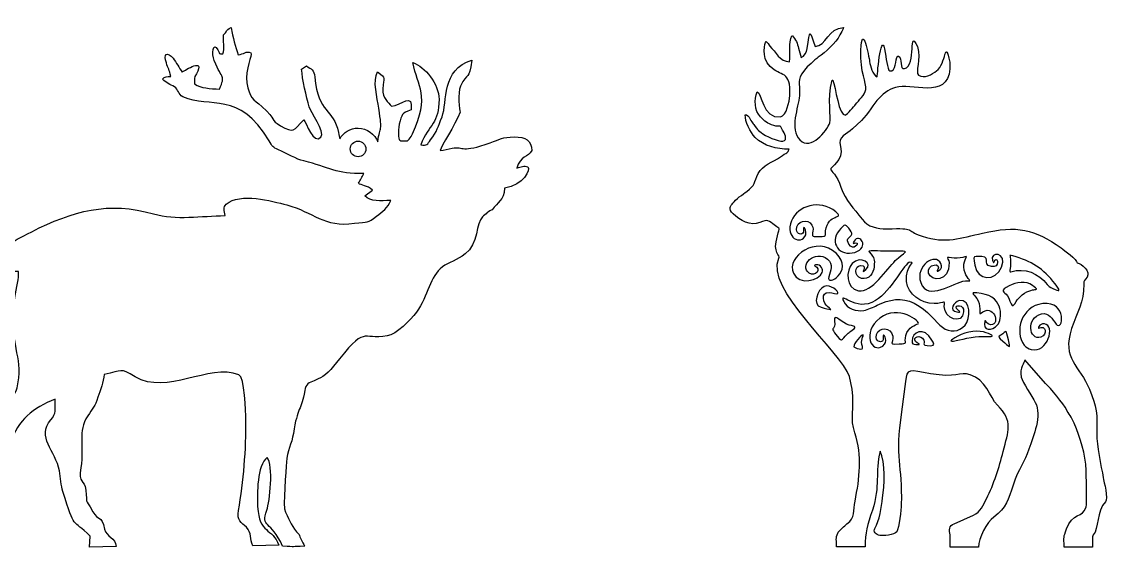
# Model space of a CAD drawing. Header units: centimetres. Extents: x -1 to 124, y -94 to 8.
# Drawn here: x 101.7 to 122.59, y -32.86 to -22.74 of the extents above; entities that cross this region are included whole.
import ezdxf

# ---------------------------------------------------------------- set-up
doc = ezdxf.new("R2010")
doc.units = ezdxf.units.CM
doc.header["$MEASUREMENT"] = 0
doc.layers.add('layer 1', color=7, linetype='Continuous')

msp = doc.modelspace()

# ---------------------------------------------------------------- linework, layer by layer
at = {"layer": 'layer 1', "color": 250}
for points, knots in [([(117.66881, -29.81221), (117.71249, -30.20928), (117.62323, -30.37399), (117.71725, -30.65716), (117.71725, -30.65716), (117.8634, -31.09738), (117.81103, -31.528), (117.72203, -31.97076), (117.72203, -31.97076), (117.68552, -32.15243), (117.7328, -32.28959), (117.56745, -32.40846), (117.56745, -32.40846), (117.52946, -32.43577), (117.40807, -32.548), (117.38847, -32.58711), (117.38847, -32.58711), (117.34827, -32.66724), (117.36649, -32.74663), (117.36638, -32.85041), (117.36638, -32.85041), (117.36638, -32.85041), (117.91464, -32.85098), (117.91464, -32.85098), (117.91464, -32.85098), (117.91493, -32.57777), (117.96114, -32.42373), (118.05477, -32.14378), (118.05477, -32.14378), (118.2122, -31.6731), (118.10046, -31.42143), (118.20392, -31.00919), (118.20392, -31.00919), (118.30725, -31.21622), (118.28842, -31.68803), (118.2523, -31.90348), (118.2523, -31.90348), (118.22119, -32.08912), (118.20105, -32.33818), (118.10373, -32.49535), (118.10373, -32.49535), (118.06684, -32.55492), (118.12587, -32.6224), (118.19606, -32.63112), (118.19606, -32.63112), (118.26464, -32.63964), (118.4764, -32.62182), (118.52289, -32.55746), (118.52289, -32.55746), (118.57022, -32.49192), (118.6069, -32.11634), (118.60975, -32.03335), (118.60975, -32.03335), (118.63669, -31.24913), (118.47522, -31.16614), (118.61778, -30.25107), (118.61778, -30.25107), (118.61778, -30.25107), (118.69237, -29.66528), (118.69237, -29.66528), (118.69237, -29.66528), (118.71324, -29.40826), (118.76336, -29.44215), (119.17342, -29.51777), (119.17342, -29.51777), (119.65788, -29.6071), (119.73222, -29.47687), (119.93787, -29.53707), (119.93787, -29.53707), (120.23899, -29.62523), (120.30579, -29.96771), (120.4613, -30.1235), (120.4613, -30.1235), (120.76906, -30.43179), (120.66897, -30.62273), (120.57134, -31.01166), (120.57134, -31.01166), (120.49323, -31.32286), (120.39361, -31.63717), (120.2498, -31.92406), (120.2498, -31.92406), (120.18851, -32.04633), (120.13178, -32.17402), (120.00287, -32.23833), (120.00287, -32.23833), (120.00287, -32.23833), (119.62661, -32.40444), (119.62661, -32.40444), (119.62661, -32.40444), (119.5311, -32.44389), (119.52668, -32.52478), (119.54893, -32.61941), (119.54893, -32.61941), (119.54893, -32.61941), (119.54868, -32.85269), (119.54868, -32.85269), (119.54868, -32.85269), (119.54868, -32.85269), (120.09694, -32.85327), (120.09694, -32.85327), (120.09694, -32.85327), (120.09712, -32.68582), (120.25809, -32.37152), (120.39123, -32.27574), (120.39123, -32.27574), (120.63335, -32.10151), (120.66958, -31.935), (120.76178, -31.65941), (120.76178, -31.65941), (120.86692, -31.34517), (120.98194, -31.21612), (121.06459, -30.96901), (121.06459, -30.96901), (121.15237, -30.7066), (121.32023, -30.33222), (121.18884, -30.06874), (121.18884, -30.06874), (121.12972, -29.9502), (120.94098, -29.68355), (120.91809, -29.58126), (120.91809, -29.58126), (120.87679, -29.39667), (120.98505, -29.31428), (120.98656, -29.25357), (120.98656, -29.25357), (120.98656, -29.25357), (121.3865, -29.70511), (121.3865, -29.70511), (121.3865, -29.70511), (121.46946, -29.78835), (121.7398, -30.11089), (121.78672, -30.20506), (121.78672, -30.20506), (121.82951, -30.29094), (121.88462, -30.34975), (121.93441, -30.47039), (121.93441, -30.47039), (122.05448, -30.76124), (122.15582, -31.05806), (122.16773, -31.3772), (122.16773, -31.3772), (122.16846, -31.39677), (122.17725, -32.04518), (122.167, -32.08025), (122.167, -32.08025), (122.10324, -32.29846), (121.89784, -32.18431), (121.79048, -32.50538), (121.79048, -32.50538), (121.72184, -32.68064), (121.74196, -32.63205), (121.74173, -32.85499), (121.74173, -32.85499), (121.74173, -32.85499), (122.29, -32.85556), (122.29, -32.85556), (122.29, -32.85556), (122.29005, -32.80882), (122.27419, -32.64474), (122.30206, -32.61692), (122.30206, -32.61692), (122.4157, -32.50358), (122.3575, -32.16101), (122.53702, -31.98196), (122.53702, -31.98196), (122.59143, -31.92768), (122.50974, -31.5977), (122.49434, -31.51321), (122.49434, -31.51321), (122.45449, -31.29451), (122.36702, -30.88599), (122.37191, -30.68053), (122.37191, -30.68053), (122.38127, -30.28743), (122.374, -30.16335), (122.23102, -29.81699), (122.23102, -29.81699), (122.04414, -29.3643), (121.68914, -29.23658), (121.88699, -28.64489), (121.88699, -28.64489), (121.99252, -28.32933), (122.1218, -28.15014), (122.12217, -27.79408), (122.12217, -27.79408), (122.12226, -27.7067), (122.1302, -27.73291), (122.18396, -27.65847), (122.18396, -27.65847), (122.25766, -27.55641), (122.07797, -27.38699), (121.99312, -27.38692), (121.99312, -27.38692), (121.99318, -27.32077), (121.74338, -27.13883), (121.68517, -27.09674), (121.68517, -27.09674), (121.1703, -26.7245), (120.83392, -26.66399), (120.175, -26.81147), (120.175, -26.81147), (119.75406, -26.9057), (119.46596, -27.02251), (119.01589, -26.87192), (119.01589, -26.87192), (118.64858, -26.74903), (118.92947, -26.71337), (118.33171, -26.72937), (118.33171, -26.72937), (118.15717, -26.73404), (117.96392, -26.6923), (117.85719, -26.54386), (117.85719, -26.54386), (117.69324, -26.31587), (117.54411, -26.20744), (117.45092, -25.92672), (117.45092, -25.92672), (117.37789, -25.70674), (117.25635, -25.59921), (117.25399, -25.5935), (117.25399, -25.5935), (117.23254, -25.54159), (117.51854, -25.41633), (117.43942, -25.14349), (117.43942, -25.14349), (117.3829, -24.94857), (117.56794, -24.91058), (117.67404, -24.80456), (117.67404, -24.80456), (117.67404, -24.80456), (117.84683, -24.64439), (117.84683, -24.64439), (117.84683, -24.64439), (117.97389, -24.51745), (118.07744, -24.32179), (118.1802, -24.21921), (118.1802, -24.21921), (118.29878, -24.10084), (118.38621, -24.02763), (118.56268, -23.9976), (118.56268, -23.9976), (118.88099, -23.94342), (119.59507, -24.26203), (119.54343, -23.52375), (119.54343, -23.52375), (119.45094, -23.04301), (119.47546, -23.55701), (119.29048, -23.69), (119.29048, -23.69), (119.20074, -23.75453), (119.05389, -23.84837), (118.94516, -23.76981), (118.94516, -23.76981), (118.86649, -23.71297), (119.00603, -23.47665), (118.92106, -23.22092), (118.92106, -23.22092), (118.73855, -22.83443), (118.91183, -23.59034), (118.67401, -23.64618), (118.67401, -23.64618), (118.57216, -23.6701), (118.64433, -23.44174), (118.55713, -23.40554), (118.55713, -23.40554), (118.55713, -23.40554), (118.54481, -23.40553), (118.54481, -23.40553), (118.54481, -23.40553), (118.49127, -23.45897), (118.51731, -23.71917), (118.39038, -23.68906), (118.39038, -23.68906), (118.33988, -23.67708), (118.31349, -23.39222), (118.30443, -23.33744), (118.30443, -23.33744), (118.22805, -22.85654), (118.15025, -23.72583), (118.1495, -23.80691), (118.1495, -23.80691), (118.06077, -23.75443), (118.01367, -23.60544), (118.00215, -23.50981), (118.00215, -23.50981), (117.98979, -23.40707), (117.85613, -22.74347), (117.83592, -23.29378), (117.83592, -23.29378), (117.82024, -23.72049), (117.94337, -23.91933), (117.92761, -24.04626), (117.92761, -24.04626), (117.9131, -24.16316), (117.79436, -24.24683), (117.73002, -24.33592), (117.73002, -24.33592), (117.70629, -24.36879), (117.56856, -24.53221), (117.53869, -24.53923), (117.53869, -24.53923), (117.40436, -24.57079), (117.35469, -23.99099), (117.29279, -23.86676), (117.29279, -23.86676), (117.29279, -23.86676), (117.28046, -23.86675), (117.28046, -23.86675), (117.28046, -23.86675), (117.18436, -24.24948), (117.27003, -24.58643), (117.23645, -24.68691), (117.23645, -24.68691), (117.18223, -24.84916), (116.87217, -25.22931), (116.66274, -25.01934), (116.66274, -25.01934), (116.45401, -24.81007), (116.6378, -24.38146), (116.65129, -24.16828), (116.65129, -24.16828), (116.66908, -23.8871), (116.58852, -23.8993), (116.75046, -23.67501), (116.75046, -23.67501), (116.79945, -23.60715), (116.94676, -23.47825), (117.01581, -23.42861), (117.01581, -23.42861), (117.15885, -23.32577), (117.34985, -23.15604), (117.42933, -22.99734), (117.42933, -22.99734), (117.44909, -22.95789), (117.49723, -22.9012), (117.4973, -22.85557), (117.4973, -22.85557), (117.21424, -22.85524), (117.16311, -23.21904), (116.95438, -23.21886), (116.95438, -23.21886), (116.84705, -22.89604), (116.85919, -22.88433), (116.80021, -23.26187), (116.80021, -23.26187), (116.78916, -23.33256), (116.75457, -23.40176), (116.68906, -23.43443), (116.68906, -23.43443), (116.68906, -23.43443), (116.63376, -23.25553), (116.63376, -23.25553), (116.63376, -23.25553), (116.61501, -23.16134), (116.58457, -23.0828), (116.51687, -23.01488), (116.51687, -23.01488), (116.51687, -23.01488), (116.50454, -23.01487), (116.50454, -23.01487), (116.50454, -23.01487), (116.4364, -23.15069), (116.49257, -23.35673), (116.46086, -23.51437), (116.46086, -23.51437), (116.27699, -23.51405), (116.19526, -23.32222), (116.08511, -23.21178), (116.08511, -23.21178), (116.07082, -23.19746), (116.02746, -23.1254), (116.01121, -23.12537), (116.01121, -23.12537), (115.99464, -23.14191), (115.9013, -23.41627), (116.09085, -23.60647), (116.09085, -23.60647), (116.28781, -23.80412), (116.49443, -23.67037), (116.46634, -24.16808), (116.46634, -24.16808), (116.46089, -24.26454), (116.40692, -24.56028), (116.28712, -24.57492), (116.28712, -24.57492), (115.93493, -24.61797), (115.93633, -24.09358), (115.83758, -24.09341), (115.83758, -24.09341), (115.7864, -24.24625), (115.78329, -24.45261), (115.90488, -24.57452), (115.90488, -24.57452), (115.99137, -24.66125), (116.03474, -24.70019), (116.15748, -24.74129), (116.15748, -24.74129), (116.2903, -24.78577), (116.26578, -24.699), (116.33002, -24.82781), (116.33002, -24.82781), (116.35556, -24.87902), (116.44103, -25.02673), (116.33596, -25.04367), (116.33596, -25.04367), (116.25679, -25.05644), (115.97871, -24.93869), (115.9169, -24.87672), (115.9169, -24.87672), (115.88634, -24.84607), (115.8504, -24.82628), (115.82452, -24.79028), (115.82452, -24.79028), (115.7612, -24.70223), (115.75978, -24.72218), (115.70141, -24.60514), (115.70141, -24.60514), (115.69105, -24.58438), (115.6349, -24.51138), (115.609, -24.5372), (115.609, -24.5372), (115.60879, -24.66259), (115.70135, -24.87053), (115.79967, -24.96909), (115.79967, -24.96909), (115.97041, -25.14027), (116.21621, -25.19755), (116.45378, -25.19808), (116.45378, -25.19808), (116.43271, -25.27168), (116.41044, -25.25662), (116.28632, -25.34579), (116.28632, -25.34579), (116.14595, -25.44666), (115.94394, -25.49968), (115.86058, -25.66605), (115.86058, -25.66605), (115.77606, -25.83474), (115.80861, -25.88857), (115.63828, -26.01116), (115.63828, -26.01116), (115.56976, -26.06048), (115.41893, -26.16919), (115.37294, -26.2329), (115.37294, -26.2329), (115.33289, -26.28841), (115.27644, -26.33987), (115.37889, -26.44259), (115.37889, -26.44259), (115.50132, -26.56534), (115.71617, -26.68166), (115.89043, -26.60964), (115.89043, -26.60964), (116.05601, -26.5412), (116.04514, -26.56519), (116.19246, -26.67163), (116.19246, -26.67163), (116.27678, -26.73254), (116.27864, -26.69396), (116.22924, -26.86284), (116.22924, -26.86284), (116.12828, -27.20803), (116.29038, -27.23318), (116.25962, -27.29458), (116.25962, -27.29458), (115.97029, -27.87203), (117.45479, -29.09321), (117.61357, -29.57164), (117.61357, -29.57164), (117.61357, -29.57164), (117.66881, -29.81221), (117.66881, -29.81221)], [0, 0, 0, 0, 0.00840336, 0.00840336, 0.00840336, 0.00840336, 0.01680672, 0.01680672, 0.01680672, 0.01680672, 0.02521008, 0.02521008, 0.02521008, 0.02521008, 0.03361345, 0.03361345, 0.03361345, 0.03361345, 0.04201681, 0.04201681, 0.04201681, 0.04201681, 0.05042017, 0.05042017, 0.05042017, 0.05042017, 0.05882353, 0.05882353, 0.05882353, 0.05882353, 0.06722689, 0.06722689, 0.06722689, 0.06722689, 0.07563025, 0.07563025, 0.07563025, 0.07563025, 0.08403361, 0.08403361, 0.08403361, 0.08403361, 0.09243697, 0.09243697, 0.09243697, 0.09243697, 0.10084034, 0.10084034, 0.10084034, 0.10084034, 0.1092437, 0.1092437, 0.1092437, 0.1092437, 0.11764706, 0.11764706, 0.11764706, 0.11764706, 0.12605042, 0.12605042, 0.12605042, 0.12605042, 0.13445378, 0.13445378, 0.13445378, 0.13445378, 0.14285714, 0.14285714, 0.14285714, 0.14285714, 0.1512605, 0.1512605, 0.1512605, 0.1512605, 0.15966387, 0.15966387, 0.15966387, 0.15966387, 0.16806723, 0.16806723, 0.16806723, 0.16806723, 0.17647059, 0.17647059, 0.17647059, 0.17647059, 0.18487395, 0.18487395, 0.18487395, 0.18487395, 0.19327731, 0.19327731, 0.19327731, 0.19327731, 0.20168067, 0.20168067, 0.20168067, 0.20168067, 0.21008403, 0.21008403, 0.21008403, 0.21008403, 0.21848739, 0.21848739, 0.21848739, 0.21848739, 0.22689076, 0.22689076, 0.22689076, 0.22689076, 0.23529412, 0.23529412, 0.23529412, 0.23529412, 0.24369748, 0.24369748, 0.24369748, 0.24369748, 0.25210084, 0.25210084, 0.25210084, 0.25210084, 0.2605042, 0.2605042, 0.2605042, 0.2605042, 0.26890756, 0.26890756, 0.26890756, 0.26890756, 0.27731092, 0.27731092, 0.27731092, 0.27731092, 0.28571429, 0.28571429, 0.28571429, 0.28571429, 0.29411765, 0.29411765, 0.29411765, 0.29411765, 0.30252101, 0.30252101, 0.30252101, 0.30252101, 0.31092437, 0.31092437, 0.31092437, 0.31092437, 0.31932773, 0.31932773, 0.31932773, 0.31932773, 0.32773109, 0.32773109, 0.32773109, 0.32773109, 0.33613445, 0.33613445, 0.33613445, 0.33613445, 0.34453782, 0.34453782, 0.34453782, 0.34453782, 0.35294118, 0.35294118, 0.35294118, 0.35294118, 0.36134454, 0.36134454, 0.36134454, 0.36134454, 0.3697479, 0.3697479, 0.3697479, 0.3697479, 0.37815126, 0.37815126, 0.37815126, 0.37815126, 0.38655462, 0.38655462, 0.38655462, 0.38655462, 0.39495798, 0.39495798, 0.39495798, 0.39495798, 0.40336134, 0.40336134, 0.40336134, 0.40336134, 0.41176471, 0.41176471, 0.41176471, 0.41176471, 0.42016807, 0.42016807, 0.42016807, 0.42016807, 0.42857143, 0.42857143, 0.42857143, 0.42857143, 0.43697479, 0.43697479, 0.43697479, 0.43697479, 0.44537815, 0.44537815, 0.44537815, 0.44537815, 0.45378151, 0.45378151, 0.45378151, 0.45378151, 0.46218487, 0.46218487, 0.46218487, 0.46218487, 0.47058824, 0.47058824, 0.47058824, 0.47058824, 0.4789916, 0.4789916, 0.4789916, 0.4789916, 0.48739496, 0.48739496, 0.48739496, 0.48739496, 0.49579832, 0.49579832, 0.49579832, 0.49579832, 0.50420168, 0.50420168, 0.50420168, 0.50420168, 0.51260504, 0.51260504, 0.51260504, 0.51260504, 0.5210084, 0.5210084, 0.5210084, 0.5210084, 0.52941176, 0.52941176, 0.52941176, 0.52941176, 0.53781513, 0.53781513, 0.53781513, 0.53781513, 0.54621849, 0.54621849, 0.54621849, 0.54621849, 0.55462185, 0.55462185, 0.55462185, 0.55462185, 0.56302521, 0.56302521, 0.56302521, 0.56302521, 0.57142857, 0.57142857, 0.57142857, 0.57142857, 0.57983193, 0.57983193, 0.57983193, 0.57983193, 0.58823529, 0.58823529, 0.58823529, 0.58823529, 0.59663866, 0.59663866, 0.59663866, 0.59663866, 0.60504202, 0.60504202, 0.60504202, 0.60504202, 0.61344538, 0.61344538, 0.61344538, 0.61344538, 0.62184874, 0.62184874, 0.62184874, 0.62184874, 0.6302521, 0.6302521, 0.6302521, 0.6302521, 0.63865546, 0.63865546, 0.63865546, 0.63865546, 0.64705882, 0.64705882, 0.64705882, 0.64705882, 0.65546218, 0.65546218, 0.65546218, 0.65546218, 0.66386555, 0.66386555, 0.66386555, 0.66386555, 0.67226891, 0.67226891, 0.67226891, 0.67226891, 0.68067227, 0.68067227, 0.68067227, 0.68067227, 0.68907563, 0.68907563, 0.68907563, 0.68907563, 0.69747899, 0.69747899, 0.69747899, 0.69747899, 0.70588235, 0.70588235, 0.70588235, 0.70588235, 0.71428571, 0.71428571, 0.71428571, 0.71428571, 0.72268908, 0.72268908, 0.72268908, 0.72268908, 0.73109244, 0.73109244, 0.73109244, 0.73109244, 0.7394958, 0.7394958, 0.7394958, 0.7394958, 0.74789916, 0.74789916, 0.74789916, 0.74789916, 0.75630252, 0.75630252, 0.75630252, 0.75630252, 0.76470588, 0.76470588, 0.76470588, 0.76470588, 0.77310924, 0.77310924, 0.77310924, 0.77310924, 0.78151261, 0.78151261, 0.78151261, 0.78151261, 0.78991597, 0.78991597, 0.78991597, 0.78991597, 0.79831933, 0.79831933, 0.79831933, 0.79831933, 0.80672269, 0.80672269, 0.80672269, 0.80672269, 0.81512605, 0.81512605, 0.81512605, 0.81512605, 0.82352941, 0.82352941, 0.82352941, 0.82352941, 0.83193277, 0.83193277, 0.83193277, 0.83193277, 0.84033613, 0.84033613, 0.84033613, 0.84033613, 0.8487395, 0.8487395, 0.8487395, 0.8487395, 0.85714286, 0.85714286, 0.85714286, 0.85714286, 0.86554622, 0.86554622, 0.86554622, 0.86554622, 0.87394958, 0.87394958, 0.87394958, 0.87394958, 0.88235294, 0.88235294, 0.88235294, 0.88235294, 0.8907563, 0.8907563, 0.8907563, 0.8907563, 0.89915966, 0.89915966, 0.89915966, 0.89915966, 0.90756303, 0.90756303, 0.90756303, 0.90756303, 0.91596639, 0.91596639, 0.91596639, 0.91596639, 0.92436975, 0.92436975, 0.92436975, 0.92436975, 0.93277311, 0.93277311, 0.93277311, 0.93277311, 0.94117647, 0.94117647, 0.94117647, 0.94117647, 0.94957983, 0.94957983, 0.94957983, 0.94957983, 0.95798319, 0.95798319, 0.95798319, 0.95798319, 0.96638655, 0.96638655, 0.96638655, 0.96638655, 0.97478992, 0.97478992, 0.97478992, 0.97478992, 0.98319328, 0.98319328, 0.98319328, 0.98319328, 1, 1, 1, 1]), ([(101.89106, -26.78474), (101.4565, -27.0048), (101.27778, -27.07038), (101.23747, -27.60244), (101.23747, -27.60244), (101.45151, -27.60059), (101.48791, -27.53502), (101.63533, -27.55354), (101.63533, -27.55354), (101.66059, -27.81756), (101.44497, -28.17548), (101.57617, -28.94963), (101.57617, -28.94963), (101.61385, -29.18035), (101.67301, -29.3499), (101.64191, -29.59809), (101.64191, -29.59809), (101.59782, -29.95002), (101.57048, -29.8697), (101.36742, -30.08614), (101.36742, -30.08614), (101.18228, -30.28342), (100.90441, -30.18303), (100.98126, -30.82391), (100.98126, -30.82391), (100.99545, -30.94224), (100.98895, -31.06289), (100.98927, -31.18209), (100.98927, -31.18209), (100.99194, -32.2492), (100.76425, -31.71313), (100.83704, -32.49546), (100.83704, -32.49546), (100.83704, -32.49546), (101.01589, -32.49714), (101.01589, -32.49714), (101.01589, -32.49714), (100.99492, -32.80874), (101.08475, -32.80926), (101.32701, -32.82181), (101.32701, -32.82181), (101.64686, -32.83837), (101.45283, -32.73025), (101.40854, -32.53313), (101.40854, -32.53313), (101.37359, -32.37769), (101.33062, -32.37392), (101.23747, -32.30089), (101.23747, -32.30089), (101.24845, -31.7346), (101.30513, -31.37473), (101.47997, -30.84852), (101.47997, -30.84852), (101.62581, -30.40944), (101.91473, -30.17381), (102.34304, -30.00942), (102.34304, -30.00942), (102.33542, -30.22451), (102.37062, -30.27165), (102.25862, -30.4028), (102.25862, -30.4028), (101.9754, -30.73445), (102.34841, -31.00164), (102.42401, -31.38724), (102.42401, -31.38724), (102.44854, -31.51206), (102.45431, -31.67351), (102.48974, -31.78655), (102.48974, -31.78655), (102.72992, -32.55229), (102.66098, -32.28783), (103.01659, -32.6444), (103.01659, -32.6444), (103.01659, -32.6444), (103.00337, -32.85556), (103.00337, -32.85556), (103.00337, -32.85556), (103.00337, -32.85556), (103.51595, -32.84538), (103.51595, -32.84538), (103.51595, -32.84538), (103.50473, -32.66861), (103.32788, -32.65956), (103.29277, -32.50676), (103.29277, -32.50676), (103.22855, -32.22722), (103.16474, -32.35428), (103.06614, -32.17623), (103.06614, -32.17623), (102.89514, -31.86751), (102.96417, -32.06288), (102.92994, -31.75729), (102.92994, -31.75729), (102.90556, -31.54028), (102.78363, -31.63992), (102.83398, -31.32896), (102.83398, -31.32896), (102.90799, -30.87142), (102.76393, -30.64554), (102.96681, -30.32993), (102.96681, -30.32993), (103.05932, -30.18603), (103.10911, -30.14867), (103.16402, -29.97014), (103.16402, -29.97014), (103.2049, -29.83739), (103.27673, -29.67281), (103.2813, -29.53107), (103.2813, -29.53107), (103.64983, -29.46502), (103.57287, -29.39367), (103.88207, -29.57773), (103.88207, -29.57773), (104.48918, -29.93914), (105.29511, -29.31953), (105.87516, -29.53652), (105.87516, -29.53652), (105.98867, -29.57901), (106.00422, -30.2573), (106.00703, -30.40216), (106.00703, -30.40216), (106.01814, -30.97676), (105.96238, -31.59242), (105.86538, -32.15186), (105.86538, -32.15186), (105.83235, -32.34218), (105.92694, -32.38098), (106.0189, -32.47245), (106.0189, -32.47245), (106.12746, -32.58046), (106.07613, -32.70445), (106.13963, -32.82806), (106.13963, -32.82806), (106.13963, -32.82806), (106.64371, -32.81604), (106.64371, -32.81604), (106.64371, -32.81604), (106.51769, -32.47551), (106.26177, -32.60963), (106.23454, -32.0741), (106.23454, -32.0741), (106.22196, -31.82668), (106.2226, -31.28476), (106.41812, -31.12814), (106.41812, -31.12814), (106.54403, -31.28006), (106.46633, -31.9901), (106.41203, -32.14184), (106.41203, -32.14184), (106.28798, -32.48842), (106.48979, -32.32986), (106.71522, -32.83464), (106.71522, -32.83464), (106.98586, -32.85797), (106.86497, -32.84474), (107.14098, -32.8372), (107.14098, -32.8372), (107.13777, -32.83432), (107.03276, -32.64264), (107.03227, -32.61065), (107.03227, -32.61065), (106.88682, -32.46969), (106.86439, -32.35581), (106.77037, -32.18513), (106.77037, -32.18513), (106.70969, -32.07498), (106.78432, -31.37048), (106.79138, -31.21841), (106.79138, -31.21841), (106.8014, -31.00252), (106.88982, -30.87177), (106.92157, -30.66518), (106.92157, -30.66518), (106.99941, -30.15909), (107.07709, -30.22339), (107.13938, -29.84268), (107.13938, -29.84268), (107.1809, -29.58871), (107.40344, -29.74536), (107.69308, -29.37411), (107.69308, -29.37411), (108.34062, -28.54449), (108.21591, -28.88021), (108.72827, -28.79178), (108.72827, -28.79178), (108.90776, -28.76081), (109.16942, -28.48951), (109.28703, -28.33211), (109.28703, -28.33211), (109.51991, -28.02042), (109.5454, -27.63996), (109.79007, -27.4607), (109.79007, -27.4607), (109.90639, -27.37549), (110.06776, -27.33132), (110.2277, -27.21147), (110.2277, -27.21147), (110.47942, -27.02268), (110.43284, -26.60934), (110.55662, -26.50031), (110.55662, -26.50031), (110.61578, -26.44829), (110.6844, -26.3779), (110.74765, -26.36395), (110.74765, -26.36395), (110.84611, -26.20938), (110.97398, -26.18648), (110.98374, -25.94685), (110.98374, -25.94685), (111.35876, -25.88592), (111.48566, -25.58915), (111.43091, -25.53728), (111.43091, -25.53728), (111.35419, -25.5016), (111.30032, -25.54297), (111.22047, -25.55892), (111.22047, -25.55892), (111.281, -25.32179), (111.44253, -25.35867), (111.50562, -25.22158), (111.50562, -25.22158), (111.50554, -25.03015), (111.38153, -24.95992), (111.17229, -24.96064), (111.17229, -24.96064), (110.93179, -24.96145), (110.8978, -25.00377), (110.70765, -25.07312), (110.70765, -25.07312), (110.14833, -25.27706), (110.20709, -25.13949), (109.97589, -25.17741), (109.97589, -25.17741), (109.89436, -25.1908), (109.82775, -25.21693), (109.74349, -25.22014), (109.74349, -25.22014), (109.76469, -25.13805), (110.02633, -24.74444), (110.12805, -24.48478), (110.12805, -24.48478), (110.11458, -24.45784), (110.08027, -24.10888), (110.13663, -23.98222), (110.13663, -23.98222), (110.26682, -23.68953), (110.30105, -23.90173), (110.35564, -23.48599), (110.35564, -23.48599), (109.76244, -23.65339), (109.89, -24.29118), (109.78053, -24.57336), (109.78053, -24.57336), (109.70346, -24.77203), (109.68898, -24.84708), (109.55799, -25.01884), (109.55799, -25.01884), (109.49746, -25.09821), (109.49762, -25.1407), (109.37104, -25.11168), (109.37104, -25.11168), (109.53296, -24.71093), (109.72451, -24.69853), (109.72361, -24.2369), (109.72361, -24.2369), (109.72303, -23.93724), (109.44915, -23.61263), (109.21921, -23.52968), (109.21921, -23.52968), (109.30619, -24.00362), (109.55879, -24.15361), (109.21456, -24.89835), (109.21456, -24.89835), (109.17127, -24.99207), (109.17143, -24.97307), (109.11788, -25.03688), (109.11788, -25.03688), (108.98961, -25.03351), (108.95337, -25.06053), (108.94392, -24.94541), (108.94392, -24.94541), (108.93694, -24.86036), (108.9383, -24.79133), (108.95907, -24.71734), (108.95907, -24.71734), (109.01414, -24.52125), (108.9957, -24.50795), (109.18409, -24.43948), (109.18409, -24.43948), (109.23354, -24.09381), (109.00143, -24.35169), (108.80884, -24.37158), (108.80884, -24.37158), (108.75072, -24.28661), (108.63191, -24.22568), (108.64281, -24.03408), (108.64281, -24.03408), (108.65556, -23.80826), (108.72113, -23.84056), (108.54196, -23.70693), (108.54196, -23.70693), (108.43879, -23.87367), (108.53827, -24.2159), (108.56617, -24.4091), (108.56617, -24.4091), (108.63771, -24.9056), (108.59006, -24.71009), (108.54461, -25.05821), (108.54461, -25.05821), (108.48947, -24.90235), (108.34086, -24.79071), (108.16613, -24.79071), (108.16613, -24.79071), (108.01461, -24.79071), (107.88272, -24.87467), (107.81441, -24.99859), (107.81441, -24.99859), (107.80451, -24.96882), (107.79776, -24.93023), (107.7868, -24.87326), (107.7868, -24.87326), (107.69852, -24.4143), (107.3973, -24.51803), (107.3349, -23.80994), (107.3349, -23.80994), (107.32224, -23.66596), (107.26732, -23.65899), (107.17746, -23.59509), (107.17746, -23.59509), (107.17746, -23.59509), (107.0811, -23.65722), (107.0811, -23.65722), (107.0811, -23.65722), (107.09015, -23.84409), (107.17705, -24.19706), (107.22339, -24.37864), (107.22339, -24.37864), (107.24781, -24.47434), (107.53931, -24.86509), (107.45307, -24.96329), (107.45307, -24.96329), (107.31334, -25.12186), (107.16679, -24.67389), (107.12022, -24.63204), (107.12022, -24.63204), (106.92007, -24.8461), (106.93859, -24.88856), (106.67337, -24.74412), (106.67337, -24.74412), (106.45788, -24.62675), (106.62327, -24.63902), (106.31607, -24.37752), (106.31607, -24.37752), (106.13955, -24.22728), (106.07766, -24.21831), (106.02916, -23.91945), (106.02916, -23.91945), (105.98684, -23.65876), (106.14375, -23.38036), (106.10355, -23.33985), (106.10355, -23.33985), (106.01024, -23.30056), (105.97609, -23.36694), (105.8584, -23.38346), (105.8584, -23.38346), (105.81287, -23.21182), (105.75234, -23.05766), (105.72757, -22.85556), (105.72757, -22.85556), (105.60654, -22.90738), (105.65526, -22.93453), (105.57798, -22.99353), (105.57798, -22.99353), (105.57117, -23.11298), (105.60347, -23.2519), (105.56403, -23.36365), (105.56403, -23.36365), (105.47601, -23.36374), (105.52187, -23.37223), (105.47256, -23.28782), (105.47256, -23.28782), (105.3683, -23.1094), (105.35204, -23.36986), (105.40009, -23.49168), (105.40009, -23.49168), (105.55666, -23.8881), (105.61863, -23.74436), (105.50118, -24.04459), (105.50118, -24.04459), (105.32618, -24.02374), (105.14052, -24.03056), (105.02163, -23.94045), (105.02163, -23.94045), (105.01826, -23.8295), (105.00856, -23.83527), (105.0565, -23.74773), (105.0565, -23.74773), (105.23527, -23.4215), (104.84008, -23.67965), (104.78546, -23.71166), (104.78546, -23.71166), (104.7275, -23.63454), (104.66786, -23.52455), (104.60781, -23.44775), (104.60781, -23.44775), (104.50167, -23.31187), (104.41229, -23.35909), (104.47923, -23.53754), (104.47923, -23.53754), (104.50544, -23.64528), (104.54648, -23.66668), (104.5626, -23.79872), (104.5626, -23.79872), (104.48732, -23.79783), (104.45189, -23.79142), (104.40523, -23.84754), (104.40523, -23.84754), (104.47491, -23.92118), (104.5541, -23.9518), (104.63499, -23.99673), (104.63499, -23.99673), (104.71692, -24.04218), (104.70072, -24.14303), (104.79756, -24.18704), (104.79756, -24.18704), (105.329, -24.42869), (105.87014, -24.05425), (106.457, -25.03464), (106.457, -25.03464), (106.5213, -25.14198), (106.51649, -25.15745), (106.63617, -25.20836), (106.63617, -25.20836), (106.79466, -25.2757), (106.97977, -25.39041), (107.12358, -25.42384), (107.12358, -25.42384), (107.60352, -25.53551), (107.75311, -25.68655), (108.27501, -25.66474), (108.27501, -25.66474), (108.24952, -25.73), (108.20663, -25.79293), (108.17264, -25.85297), (108.17264, -25.85297), (108.22739, -25.89771), (108.34067, -25.88776), (108.44456, -25.98292), (108.44456, -25.98292), (108.44456, -25.98292), (108.2973, -26.09467), (108.2973, -26.09467), (108.2973, -26.09467), (108.4072, -26.21677), (108.59856, -26.18767), (108.79569, -26.18205), (108.79569, -26.18205), (108.73172, -26.3274), (108.63656, -26.39698), (108.52064, -26.48853), (108.52064, -26.48853), (108.35317, -26.62088), (108.35469, -26.5885), (108.09784, -26.62353), (108.09784, -26.62353), (107.50537, -26.70442), (107.3062, -26.40463), (106.79859, -26.27072), (106.79859, -26.27072), (106.50395, -26.19299), (105.8972, -26.02621), (105.63097, -26.25485), (105.63097, -26.25485), (105.56179, -26.31433), (105.59385, -26.37862), (105.60957, -26.47402), (105.60957, -26.47402), (105.15328, -26.48114), (104.66133, -26.56815), (104.23239, -26.44187), (104.23239, -26.44187), (103.37545, -26.18959), (102.67483, -26.38781), (101.89106, -26.78474)], [0, 0, 0, 0, 0.00819672, 0.00819672, 0.00819672, 0.00819672, 0.01639344, 0.01639344, 0.01639344, 0.01639344, 0.02459016, 0.02459016, 0.02459016, 0.02459016, 0.03278689, 0.03278689, 0.03278689, 0.03278689, 0.04098361, 0.04098361, 0.04098361, 0.04098361, 0.04918033, 0.04918033, 0.04918033, 0.04918033, 0.05737705, 0.05737705, 0.05737705, 0.05737705, 0.06557377, 0.06557377, 0.06557377, 0.06557377, 0.07377049, 0.07377049, 0.07377049, 0.07377049, 0.08196721, 0.08196721, 0.08196721, 0.08196721, 0.09016393, 0.09016393, 0.09016393, 0.09016393, 0.09836066, 0.09836066, 0.09836066, 0.09836066, 0.10655738, 0.10655738, 0.10655738, 0.10655738, 0.1147541, 0.1147541, 0.1147541, 0.1147541, 0.12295082, 0.12295082, 0.12295082, 0.12295082, 0.13114754, 0.13114754, 0.13114754, 0.13114754, 0.13934426, 0.13934426, 0.13934426, 0.13934426, 0.14754098, 0.14754098, 0.14754098, 0.14754098, 0.1557377, 0.1557377, 0.1557377, 0.1557377, 0.16393443, 0.16393443, 0.16393443, 0.16393443, 0.17213115, 0.17213115, 0.17213115, 0.17213115, 0.18032787, 0.18032787, 0.18032787, 0.18032787, 0.18852459, 0.18852459, 0.18852459, 0.18852459, 0.19672131, 0.19672131, 0.19672131, 0.19672131, 0.20491803, 0.20491803, 0.20491803, 0.20491803, 0.21311475, 0.21311475, 0.21311475, 0.21311475, 0.22131148, 0.22131148, 0.22131148, 0.22131148, 0.2295082, 0.2295082, 0.2295082, 0.2295082, 0.23770492, 0.23770492, 0.23770492, 0.23770492, 0.24590164, 0.24590164, 0.24590164, 0.24590164, 0.25409836, 0.25409836, 0.25409836, 0.25409836, 0.26229508, 0.26229508, 0.26229508, 0.26229508, 0.2704918, 0.2704918, 0.2704918, 0.2704918, 0.27868852, 0.27868852, 0.27868852, 0.27868852, 0.28688525, 0.28688525, 0.28688525, 0.28688525, 0.29508197, 0.29508197, 0.29508197, 0.29508197, 0.30327869, 0.30327869, 0.30327869, 0.30327869, 0.31147541, 0.31147541, 0.31147541, 0.31147541, 0.31967213, 0.31967213, 0.31967213, 0.31967213, 0.32786885, 0.32786885, 0.32786885, 0.32786885, 0.33606557, 0.33606557, 0.33606557, 0.33606557, 0.3442623, 0.3442623, 0.3442623, 0.3442623, 0.35245902, 0.35245902, 0.35245902, 0.35245902, 0.36065574, 0.36065574, 0.36065574, 0.36065574, 0.36885246, 0.36885246, 0.36885246, 0.36885246, 0.37704918, 0.37704918, 0.37704918, 0.37704918, 0.3852459, 0.3852459, 0.3852459, 0.3852459, 0.39344262, 0.39344262, 0.39344262, 0.39344262, 0.40163934, 0.40163934, 0.40163934, 0.40163934, 0.40983607, 0.40983607, 0.40983607, 0.40983607, 0.41803279, 0.41803279, 0.41803279, 0.41803279, 0.42622951, 0.42622951, 0.42622951, 0.42622951, 0.43442623, 0.43442623, 0.43442623, 0.43442623, 0.44262295, 0.44262295, 0.44262295, 0.44262295, 0.45081967, 0.45081967, 0.45081967, 0.45081967, 0.45901639, 0.45901639, 0.45901639, 0.45901639, 0.46721311, 0.46721311, 0.46721311, 0.46721311, 0.47540984, 0.47540984, 0.47540984, 0.47540984, 0.48360656, 0.48360656, 0.48360656, 0.48360656, 0.49180328, 0.49180328, 0.49180328, 0.49180328, 0.5, 0.5, 0.5, 0.5, 0.50819672, 0.50819672, 0.50819672, 0.50819672, 0.51639344, 0.51639344, 0.51639344, 0.51639344, 0.52459016, 0.52459016, 0.52459016, 0.52459016, 0.53278689, 0.53278689, 0.53278689, 0.53278689, 0.54098361, 0.54098361, 0.54098361, 0.54098361, 0.54918033, 0.54918033, 0.54918033, 0.54918033, 0.55737705, 0.55737705, 0.55737705, 0.55737705, 0.56557377, 0.56557377, 0.56557377, 0.56557377, 0.57377049, 0.57377049, 0.57377049, 0.57377049, 0.58196721, 0.58196721, 0.58196721, 0.58196721, 0.59016393, 0.59016393, 0.59016393, 0.59016393, 0.59836066, 0.59836066, 0.59836066, 0.59836066, 0.60655738, 0.60655738, 0.60655738, 0.60655738, 0.6147541, 0.6147541, 0.6147541, 0.6147541, 0.62295082, 0.62295082, 0.62295082, 0.62295082, 0.63114754, 0.63114754, 0.63114754, 0.63114754, 0.63934426, 0.63934426, 0.63934426, 0.63934426, 0.64754098, 0.64754098, 0.64754098, 0.64754098, 0.6557377, 0.6557377, 0.6557377, 0.6557377, 0.66393443, 0.66393443, 0.66393443, 0.66393443, 0.67213115, 0.67213115, 0.67213115, 0.67213115, 0.68032787, 0.68032787, 0.68032787, 0.68032787, 0.68852459, 0.68852459, 0.68852459, 0.68852459, 0.69672131, 0.69672131, 0.69672131, 0.69672131, 0.70491803, 0.70491803, 0.70491803, 0.70491803, 0.71311475, 0.71311475, 0.71311475, 0.71311475, 0.72131148, 0.72131148, 0.72131148, 0.72131148, 0.7295082, 0.7295082, 0.7295082, 0.7295082, 0.73770492, 0.73770492, 0.73770492, 0.73770492, 0.74590164, 0.74590164, 0.74590164, 0.74590164, 0.75409836, 0.75409836, 0.75409836, 0.75409836, 0.76229508, 0.76229508, 0.76229508, 0.76229508, 0.7704918, 0.7704918, 0.7704918, 0.7704918, 0.77868852, 0.77868852, 0.77868852, 0.77868852, 0.78688525, 0.78688525, 0.78688525, 0.78688525, 0.79508197, 0.79508197, 0.79508197, 0.79508197, 0.80327869, 0.80327869, 0.80327869, 0.80327869, 0.81147541, 0.81147541, 0.81147541, 0.81147541, 0.81967213, 0.81967213, 0.81967213, 0.81967213, 0.82786885, 0.82786885, 0.82786885, 0.82786885, 0.83606557, 0.83606557, 0.83606557, 0.83606557, 0.8442623, 0.8442623, 0.8442623, 0.8442623, 0.85245902, 0.85245902, 0.85245902, 0.85245902, 0.86065574, 0.86065574, 0.86065574, 0.86065574, 0.86885246, 0.86885246, 0.86885246, 0.86885246, 0.87704918, 0.87704918, 0.87704918, 0.87704918, 0.8852459, 0.8852459, 0.8852459, 0.8852459, 0.89344262, 0.89344262, 0.89344262, 0.89344262, 0.90163934, 0.90163934, 0.90163934, 0.90163934, 0.90983607, 0.90983607, 0.90983607, 0.90983607, 0.91803279, 0.91803279, 0.91803279, 0.91803279, 0.92622951, 0.92622951, 0.92622951, 0.92622951, 0.93442623, 0.93442623, 0.93442623, 0.93442623, 0.94262295, 0.94262295, 0.94262295, 0.94262295, 0.95081967, 0.95081967, 0.95081967, 0.95081967, 0.95901639, 0.95901639, 0.95901639, 0.95901639, 0.96721311, 0.96721311, 0.96721311, 0.96721311, 0.97540984, 0.97540984, 0.97540984, 0.97540984, 0.98360656, 0.98360656, 0.98360656, 0.98360656, 1, 1, 1, 1]), ([(108.16613, -25.34337), (108.24968, -25.34337), (108.31742, -25.27563), (108.31742, -25.19208), (108.31742, -25.19208), (108.31742, -25.10853), (108.24968, -25.04079), (108.16613, -25.04079), (108.16613, -25.04079), (108.08258, -25.04079), (108.01484, -25.10853), (108.01484, -25.19208), (108.01484, -25.19208), (108.01484, -25.27563), (108.08258, -25.34337), (108.16613, -25.34337)], [0, 0, 0, 0, 0.2, 0.2, 0.2, 0.2, 0.4, 0.4, 0.4, 0.4, 0.6, 0.6, 0.6, 0.6, 1, 1, 1, 1]), ([(116.77338, -26.84384), (116.6856, -27.05988), (116.36609, -26.90108), (116.49948, -26.5764), (116.49948, -26.5764), (116.61829, -26.2872), (117.04026, -26.1472), (117.35182, -26.40372), (117.35182, -26.40372), (117.53193, -26.55201), (117.19867, -26.41912), (117.15558, -26.76743), (117.15558, -26.76743), (117.14306, -26.86863), (117.22433, -26.87813), (116.93796, -26.87695), (116.93796, -26.87695), (116.8544, -26.87661), (116.95499, -26.76774), (116.89203, -26.65862), (116.89203, -26.65862), (116.81345, -26.5224), (116.58787, -26.57047), (116.59422, -26.74872), (116.59422, -26.74872), (116.59705, -26.82844), (116.71337, -26.86262), (116.72824, -26.79433), (116.72824, -26.79433), (116.73463, -26.7649), (116.72727, -26.71013), (116.73547, -26.70159), (116.73547, -26.70159), (116.75595, -26.6802), (116.79298, -26.79569), (116.77338, -26.84384)], [0, 0, 0, 0, 0.1, 0.1, 0.1, 0.1, 0.2, 0.2, 0.2, 0.2, 0.3, 0.3, 0.3, 0.3, 0.4, 0.4, 0.4, 0.4, 0.5, 0.5, 0.5, 0.5, 0.6, 0.6, 0.6, 0.6, 0.7, 0.7, 0.7, 0.7, 0.8, 0.8, 0.8, 0.8, 1, 1, 1, 1]), ([(117.71709, -27.18177), (117.43503, -27.27025), (117.21173, -26.99939), (117.41565, -26.76102), (117.41565, -26.76102), (117.51069, -26.64993), (117.52361, -26.63909), (117.55856, -26.67468), (117.55856, -26.67468), (117.81545, -26.93639), (117.49253, -26.82202), (117.60354, -27.02501), (117.60354, -27.02501), (117.68271, -27.16977), (117.82564, -26.99425), (117.73774, -26.99906), (117.73774, -26.99906), (117.70064, -27.00109), (117.6615, -27.03688), (117.70522, -26.96388), (117.70522, -26.96388), (117.80299, -26.80066), (118.01823, -27.08736), (117.71709, -27.18177)], [0, 0, 0, 0, 0.14285714, 0.14285714, 0.14285714, 0.14285714, 0.28571429, 0.28571429, 0.28571429, 0.28571429, 0.42857143, 0.42857143, 0.42857143, 0.42857143, 0.57142857, 0.57142857, 0.57142857, 0.57142857, 0.71428571, 0.71428571, 0.71428571, 0.71428571, 1, 1, 1, 1]), ([(117.08956, -27.56955), (117.03641, -27.71928), (116.64974, -27.83047), (116.53744, -27.58504), (116.53744, -27.58504), (116.39113, -27.26526), (116.98841, -26.83777), (117.36443, -27.20685), (117.36443, -27.20685), (117.71105, -27.5471), (117.1641, -27.86448), (117.21673, -27.65227), (117.21673, -27.65227), (117.24505, -27.5381), (117.31466, -27.40809), (117.19564, -27.31239), (117.19564, -27.31239), (116.95205, -27.11653), (116.63496, -27.44534), (116.84015, -27.58074), (116.84015, -27.58074), (116.95445, -27.65615), (117.09401, -27.50246), (116.94822, -27.44288), (116.94822, -27.44288), (116.91957, -27.43116), (117.0231, -27.38821), (117.07926, -27.47502), (117.07926, -27.47502), (117.09684, -27.5022), (117.10147, -27.53591), (117.08956, -27.56955)], [0, 0, 0, 0, 0.11111111, 0.11111111, 0.11111111, 0.11111111, 0.22222222, 0.22222222, 0.22222222, 0.22222222, 0.33333333, 0.33333333, 0.33333333, 0.33333333, 0.44444444, 0.44444444, 0.44444444, 0.44444444, 0.55555556, 0.55555556, 0.55555556, 0.55555556, 0.66666667, 0.66666667, 0.66666667, 0.66666667, 0.77777778, 0.77777778, 0.77777778, 0.77777778, 1, 1, 1, 1]), ([(117.79142, -27.92217), (117.5356, -27.87723), (117.54537, -27.52062), (117.66935, -27.39525), (117.66935, -27.39525), (117.8316, -27.23117), (118.07214, -27.39804), (117.93211, -27.51441), (117.93211, -27.51441), (117.77978, -27.641), (118.00655, -27.42175), (117.82801, -27.4335), (117.82801, -27.4335), (117.72051, -27.44057), (117.6854, -27.64615), (117.84916, -27.6835), (117.84916, -27.6835), (117.99117, -27.71588), (118.07932, -27.58438), (118.0888, -27.4612), (118.0888, -27.4612), (118.10166, -27.29438), (118.10001, -27.31025), (117.99418, -27.17427), (117.99418, -27.17427), (117.97855, -27.1542), (117.97855, -27.1542), (118.10065, -27.1553), (118.10065, -27.1553), (118.22276, -27.15642), (118.46698, -27.15862), (118.58909, -27.15973), (118.58909, -27.15973), (118.78923, -27.16156), (118.66455, -27.17118), (118.49519, -27.34199), (118.49519, -27.34199), (118.34317, -27.49531), (118.03736, -27.96549), (117.79142, -27.92217)], [0, 0, 0, 0, 0.09090909, 0.09090909, 0.09090909, 0.09090909, 0.18181818, 0.18181818, 0.18181818, 0.18181818, 0.27272727, 0.27272727, 0.27272727, 0.27272727, 0.36363636, 0.36363636, 0.36363636, 0.36363636, 0.45454545, 0.45454545, 0.45454545, 0.45454545, 0.54545455, 0.54545455, 0.54545455, 0.54545455, 0.63636364, 0.63636364, 0.63636364, 0.63636364, 0.72727273, 0.72727273, 0.72727273, 0.72727273, 0.81818182, 0.81818182, 0.81818182, 0.81818182, 1, 1, 1, 1]), ([(120.02429, -27.42901), (119.99999, -27.28492), (119.99996, -27.26796), (120.0497, -27.26399), (120.0497, -27.26399), (120.41532, -27.23481), (120.12038, -27.40916), (120.34735, -27.45416), (120.34735, -27.45416), (120.5092, -27.48624), (120.46618, -27.26403), (120.4135, -27.33454), (120.4135, -27.33454), (120.39125, -27.36432), (120.39363, -27.41732), (120.36566, -27.33694), (120.36566, -27.33694), (120.30311, -27.15727), (120.66115, -27.17596), (120.54044, -27.46758), (120.54044, -27.46758), (120.42738, -27.74071), (120.0764, -27.73837), (120.02429, -27.42901)], [0, 0, 0, 0, 0.14285714, 0.14285714, 0.14285714, 0.14285714, 0.28571429, 0.28571429, 0.28571429, 0.28571429, 0.42857143, 0.42857143, 0.42857143, 0.42857143, 0.57142857, 0.57142857, 0.57142857, 0.57142857, 0.71428571, 0.71428571, 0.71428571, 0.71428571, 1, 1, 1, 1]), ([(117.8898, -28.29892), (117.75229, -28.32525), (117.56405, -28.26178), (117.50513, -28.12969), (117.50513, -28.12969), (117.40128, -27.89688), (117.72696, -28.35287), (118.11779, -28.10988), (118.11779, -28.10988), (118.4232, -27.91999), (118.67743, -27.37731), (118.77377, -27.37359), (118.77377, -27.37359), (118.92109, -27.36791), (118.67944, -27.41039), (118.71437, -27.74444), (118.71437, -27.74444), (118.73938, -27.98368), (118.98366, -28.16802), (119.24179, -28.16783), (119.24179, -28.16783), (119.4668, -28.16766), (119.44069, -28.08073), (119.43838, -28.22554), (119.43838, -28.22554), (119.43456, -28.46544), (119.78769, -28.58523), (119.80996, -28.32463), (119.80996, -28.32463), (119.82249, -28.17795), (119.62894, -28.18583), (119.67568, -28.26059), (119.67568, -28.26059), (119.70326, -28.30472), (119.79218, -28.34394), (119.67872, -28.32901), (119.67872, -28.32901), (119.52378, -28.30862), (119.61885, -28.13027), (119.72605, -28.11135), (119.72605, -28.11135), (119.96047, -28.06996), (119.94001, -28.47182), (119.83705, -28.5862), (119.83705, -28.5862), (119.71941, -28.71689), (119.54114, -28.72902), (119.40239, -28.62501), (119.40239, -28.62501), (119.28244, -28.53509), (119.12325, -28.29457), (118.85794, -28.16018), (118.85794, -28.16018), (118.62016, -28.03974), (118.37568, -28.08566), (118.14856, -28.20082), (118.14856, -28.20082), (118.07006, -28.24063), (117.97619, -28.28242), (117.8898, -28.29892)], [0, 0, 0, 0, 0.0625, 0.0625, 0.0625, 0.0625, 0.125, 0.125, 0.125, 0.125, 0.1875, 0.1875, 0.1875, 0.1875, 0.25, 0.25, 0.25, 0.25, 0.3125, 0.3125, 0.3125, 0.3125, 0.375, 0.375, 0.375, 0.375, 0.4375, 0.4375, 0.4375, 0.4375, 0.5, 0.5, 0.5, 0.5, 0.5625, 0.5625, 0.5625, 0.5625, 0.625, 0.625, 0.625, 0.625, 0.6875, 0.6875, 0.6875, 0.6875, 0.75, 0.75, 0.75, 0.75, 0.8125, 0.8125, 0.8125, 0.8125, 0.875, 0.875, 0.875, 0.875, 1, 1, 1, 1]), ([(119.84324, -27.73057), (119.61288, -27.75818), (119.11588, -28.13754), (118.98537, -27.76292), (118.98537, -27.76292), (118.8745, -27.44468), (119.2705, -27.17551), (119.37266, -27.39954), (119.37266, -27.39954), (119.42693, -27.51853), (119.29039, -27.55804), (119.30262, -27.53772), (119.30262, -27.53772), (119.41341, -27.35366), (119.08238, -27.40864), (119.13662, -27.58446), (119.13662, -27.58446), (119.1849, -27.74096), (119.54091, -27.7651), (119.53162, -27.37731), (119.53162, -27.37731), (119.53054, -27.33267), (119.47882, -27.28132), (119.50317, -27.27936), (119.50317, -27.27936), (119.52962, -27.27723), (119.60968, -27.2952), (119.68609, -27.29269), (119.68609, -27.29269), (119.76248, -27.29017), (119.83519, -27.26717), (119.85972, -27.26292), (119.85972, -27.26292), (119.89038, -27.25762), (119.78134, -27.34647), (119.82153, -27.52356), (119.82153, -27.52356), (119.85436, -27.66823), (119.95493, -27.73424), (119.92259, -27.73081), (119.92259, -27.73081), (119.9082, -27.72929), (119.87945, -27.72624), (119.84324, -27.73057)], [0, 0, 0, 0, 0.08333333, 0.08333333, 0.08333333, 0.08333333, 0.16666667, 0.16666667, 0.16666667, 0.16666667, 0.25, 0.25, 0.25, 0.25, 0.33333333, 0.33333333, 0.33333333, 0.33333333, 0.41666667, 0.41666667, 0.41666667, 0.41666667, 0.5, 0.5, 0.5, 0.5, 0.58333333, 0.58333333, 0.58333333, 0.58333333, 0.66666667, 0.66666667, 0.66666667, 0.66666667, 0.75, 0.75, 0.75, 0.75, 0.83333333, 0.83333333, 0.83333333, 0.83333333, 1, 1, 1, 1]), ([(121.57147, -27.89593), (121.49426, -27.8636), (121.47685, -27.86821), (121.4195, -27.79767), (121.4195, -27.79767), (121.24419, -27.58201), (120.99256, -27.47737), (120.71963, -27.55505), (120.71963, -27.55505), (120.65843, -27.57247), (120.74074, -27.46678), (120.7027, -27.25735), (120.7027, -27.25735), (120.69849, -27.23423), (120.69743, -27.23624), (120.75662, -27.2521), (120.75662, -27.2521), (121.09868, -27.34378), (121.35503, -27.49741), (121.56907, -27.78915), (121.56907, -27.78915), (121.66822, -27.92428), (121.66806, -27.93645), (121.57147, -27.89593)], [0, 0, 0, 0, 0.14285714, 0.14285714, 0.14285714, 0.14285714, 0.28571429, 0.28571429, 0.28571429, 0.28571429, 0.42857143, 0.42857143, 0.42857143, 0.42857143, 0.57142857, 0.57142857, 0.57142857, 0.57142857, 0.71428571, 0.71428571, 0.71428571, 0.71428571, 1, 1, 1, 1]), ([(117.2228, -27.95329), (117.05035, -27.94744), (117.11152, -28.16581), (117.1955, -28.22723), (117.1955, -28.22723), (117.31983, -28.31814), (117.24047, -28.28319), (117.06776, -28.2373), (117.06776, -28.2373), (116.89471, -28.19132), (117.0032, -27.89502), (117.12675, -27.84033), (117.12675, -27.84033), (117.25123, -27.78522), (117.41906, -27.94005), (117.39256, -27.97331), (117.39256, -27.97331), (117.37813, -27.99141), (117.28379, -27.95538), (117.2228, -27.95329)], [0, 0, 0, 0, 0.16666667, 0.16666667, 0.16666667, 0.16666667, 0.33333333, 0.33333333, 0.33333333, 0.33333333, 0.5, 0.5, 0.5, 0.5, 0.66666667, 0.66666667, 0.66666667, 0.66666667, 1, 1, 1, 1]), ([(120.74119, -28.20466), (120.71759, -28.1821), (120.68712, -28.05934), (120.65389, -28.01833), (120.65389, -28.01833), (120.58166, -27.92916), (120.49025, -27.93033), (120.68722, -27.82499), (120.68722, -27.82499), (120.82355, -27.75209), (121.00718, -27.72618), (121.13265, -27.82077), (121.13265, -27.82077), (121.34101, -27.97784), (121.09338, -27.78629), (120.84281, -28.09695), (120.84281, -28.09695), (120.82164, -28.12321), (120.76684, -28.22922), (120.74119, -28.20466)], [0, 0, 0, 0, 0.16666667, 0.16666667, 0.16666667, 0.16666667, 0.33333333, 0.33333333, 0.33333333, 0.33333333, 0.5, 0.5, 0.5, 0.5, 0.66666667, 0.66666667, 0.66666667, 0.66666667, 1, 1, 1, 1]), ([(120.06562, -28.06807), (120.00353, -27.98584), (119.89277, -27.93318), (120.14491, -27.97284), (120.14491, -27.97284), (120.60556, -28.04528), (120.54874, -28.47825), (120.46356, -28.57726), (120.46356, -28.57726), (120.3589, -28.69891), (120.16141, -28.70078), (120.22079, -28.50182), (120.22079, -28.50182), (120.22851, -28.47594), (120.24819, -28.57544), (120.32924, -28.57662), (120.32924, -28.57662), (120.5358, -28.57962), (120.3826, -28.13806), (120.13404, -28.35841), (120.13404, -28.35841), (120.09632, -28.39185), (120.15443, -28.18578), (120.06562, -28.06807)], [0, 0, 0, 0, 0.14285714, 0.14285714, 0.14285714, 0.14285714, 0.28571429, 0.28571429, 0.28571429, 0.28571429, 0.42857143, 0.42857143, 0.42857143, 0.42857143, 0.57142857, 0.57142857, 0.57142857, 0.57142857, 0.71428571, 0.71428571, 0.71428571, 0.71428571, 1, 1, 1, 1]), ([(118.25403, -28.98467), (118.04391, -29.1376), (117.83942, -28.72829), (118.2011, -28.44754), (118.2011, -28.44754), (118.55355, -28.17398), (118.99876, -28.52319), (118.93281, -28.55727), (118.93281, -28.55727), (118.88501, -28.58196), (118.74332, -28.61099), (118.7, -28.77932), (118.7, -28.77932), (118.65674, -28.94737), (118.75853, -28.93553), (118.56955, -28.94548), (118.56955, -28.94548), (118.29808, -28.95978), (118.52589, -28.90748), (118.42468, -28.7321), (118.42468, -28.7321), (118.34606, -28.59587), (118.12046, -28.64396), (118.12688, -28.8222), (118.12688, -28.8222), (118.12975, -28.90192), (118.24602, -28.93611), (118.26088, -28.86781), (118.26088, -28.86781), (118.26729, -28.83838), (118.25993, -28.78361), (118.26812, -28.77506), (118.26812, -28.77506), (118.28479, -28.75765), (118.36673, -28.90261), (118.25403, -28.98467)], [0, 0, 0, 0, 0.1, 0.1, 0.1, 0.1, 0.2, 0.2, 0.2, 0.2, 0.3, 0.3, 0.3, 0.3, 0.4, 0.4, 0.4, 0.4, 0.5, 0.5, 0.5, 0.5, 0.6, 0.6, 0.6, 0.6, 0.7, 0.7, 0.7, 0.7, 0.8, 0.8, 0.8, 0.8, 1, 1, 1, 1]), ([(120.97447, -28.96585), (120.7821, -28.71002), (120.91642, -28.22029), (121.33097, -28.16927), (121.33097, -28.16927), (121.81302, -28.10995), (121.7208, -28.73553), (121.5875, -28.5622), (121.5875, -28.5622), (121.5158, -28.46895), (121.45745, -28.33353), (121.30844, -28.36706), (121.30844, -28.36706), (121.00351, -28.43568), (121.06331, -28.88856), (121.29704, -28.81232), (121.29704, -28.81232), (121.42719, -28.76987), (121.39392, -28.565), (121.25647, -28.6419), (121.25647, -28.6419), (121.22944, -28.65703), (121.26033, -28.54928), (121.3632, -28.55941), (121.3632, -28.55941), (121.58324, -28.58104), (121.42637, -29.12985), (121.11191, -29.05186), (121.11191, -29.05186), (121.0591, -29.03877), (121.01115, -29.01464), (120.97447, -28.96585)], [0, 0, 0, 0, 0.11111111, 0.11111111, 0.11111111, 0.11111111, 0.22222222, 0.22222222, 0.22222222, 0.22222222, 0.33333333, 0.33333333, 0.33333333, 0.33333333, 0.44444444, 0.44444444, 0.44444444, 0.44444444, 0.55555556, 0.55555556, 0.55555556, 0.55555556, 0.66666667, 0.66666667, 0.66666667, 0.66666667, 0.77777778, 0.77777778, 0.77777778, 0.77777778, 1, 1, 1, 1]), ([(117.57654, -28.74897), (117.44459, -28.87385), (117.48479, -28.94168), (117.32868, -28.72877), (117.32868, -28.72877), (117.24205, -28.61062), (117.35401, -28.68981), (117.32748, -28.50435), (117.32748, -28.50435), (117.30231, -28.32837), (117.47865, -28.55049), (117.60975, -28.58168), (117.60975, -28.58168), (117.74893, -28.61479), (117.75749, -28.61528), (117.63482, -28.70227), (117.63482, -28.70227), (117.61698, -28.71492), (117.59658, -28.73002), (117.57654, -28.74897)], [0, 0, 0, 0, 0.16666667, 0.16666667, 0.16666667, 0.16666667, 0.33333333, 0.33333333, 0.33333333, 0.33333333, 0.5, 0.5, 0.5, 0.5, 0.66666667, 0.66666667, 0.66666667, 0.66666667, 1, 1, 1, 1]), ([(118.81849, -28.8884), (118.80589, -28.71644), (119.05577, -28.59592), (119.1996, -28.87176), (119.1996, -28.87176), (119.2302, -28.93046), (119.27, -28.97967), (119.17906, -28.97864), (119.17906, -28.97864), (118.94017, -28.97593), (119.11524, -28.93428), (119.01777, -28.83559), (119.01777, -28.83559), (118.93617, -28.75296), (118.79218, -28.85241), (118.91781, -28.92262), (118.91781, -28.92262), (118.99212, -28.96415), (118.95704, -28.95583), (118.89098, -28.95222), (118.89098, -28.95222), (118.8345, -28.94914), (118.8228, -28.94782), (118.81849, -28.8884)], [0, 0, 0, 0, 0.14285714, 0.14285714, 0.14285714, 0.14285714, 0.28571429, 0.28571429, 0.28571429, 0.28571429, 0.42857143, 0.42857143, 0.42857143, 0.42857143, 0.57142857, 0.57142857, 0.57142857, 0.57142857, 0.71428571, 0.71428571, 0.71428571, 0.71428571, 1, 1, 1, 1]), ([(117.87582, -28.77053), (117.8974, -28.78168), (117.81518, -28.88039), (117.86318, -28.99405), (117.86318, -28.99405), (117.90509, -29.09329), (117.70633, -29.01958), (117.70152, -28.99892), (117.70152, -28.99892), (117.68739, -28.93821), (117.84991, -28.75718), (117.87582, -28.77053)], [0, 0, 0, 0, 0.25, 0.25, 0.25, 0.25, 0.5, 0.5, 0.5, 0.5, 1, 1, 1, 1]), ([(119.56723, -28.88768), (119.55661, -28.86129), (119.78831, -28.72863), (119.98665, -28.70416), (119.98665, -28.70416), (120.18501, -28.67968), (120.34996, -28.76339), (120.36058, -28.78979), (120.36058, -28.78979), (120.37118, -28.81619), (120.22743, -28.78528), (120.02908, -28.80975), (120.02908, -28.80975), (119.83074, -28.83422), (119.57783, -28.91408), (119.56723, -28.88768)], [0, 0, 0, 0, 0.2, 0.2, 0.2, 0.2, 0.4, 0.4, 0.4, 0.4, 0.6, 0.6, 0.6, 0.6, 1, 1, 1, 1]), ([(120.56405, -28.74773), (120.63982, -28.6719), (120.62913, -28.67715), (120.69218, -28.96309), (120.69218, -28.96309), (120.70808, -29.03525), (120.65487, -28.96508), (120.51494, -28.84709), (120.51494, -28.84709), (120.45305, -28.7949), (120.51076, -28.80105), (120.56405, -28.74773)], [0, 0, 0, 0, 0.25, 0.25, 0.25, 0.25, 0.5, 0.5, 0.5, 0.5, 1, 1, 1, 1])]:
    msp.add_open_spline(points, degree=3, knots=knots, dxfattribs=at)

doc.saveas('drawing.dxf')
